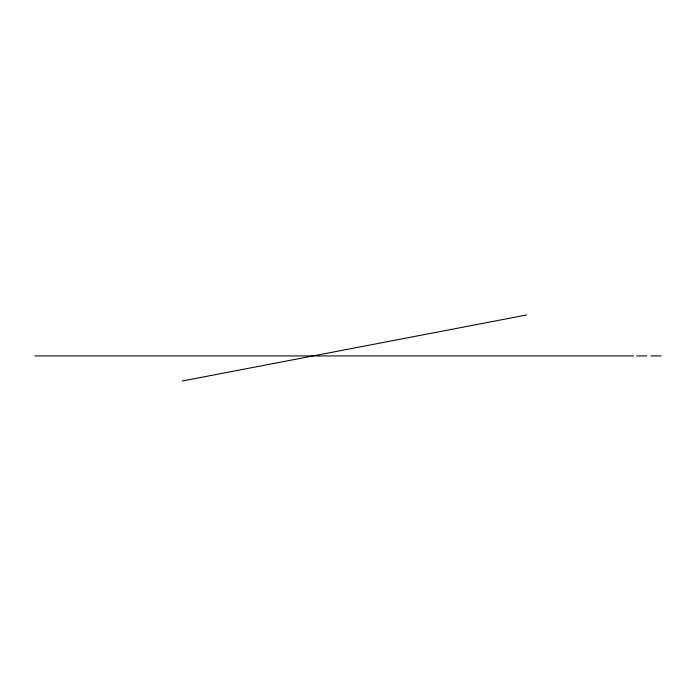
<?xml version="1.0" encoding="UTF-8"?>
<svg xmlns="http://www.w3.org/2000/svg" width="696" height="696" viewBox="0 0 696 696"><rect width="100%" height="100%" fill="white"/><g stroke="black" fill="none" stroke-linecap="round" stroke-linejoin="round"><path stroke-width="1.04" d="M182.135 381.043L526.681 314.957M34.8 355.934L633.464 355.934M636.553 355.934L646.828 355.934M650.899 355.934L661.174 355.934"/></g></svg>
